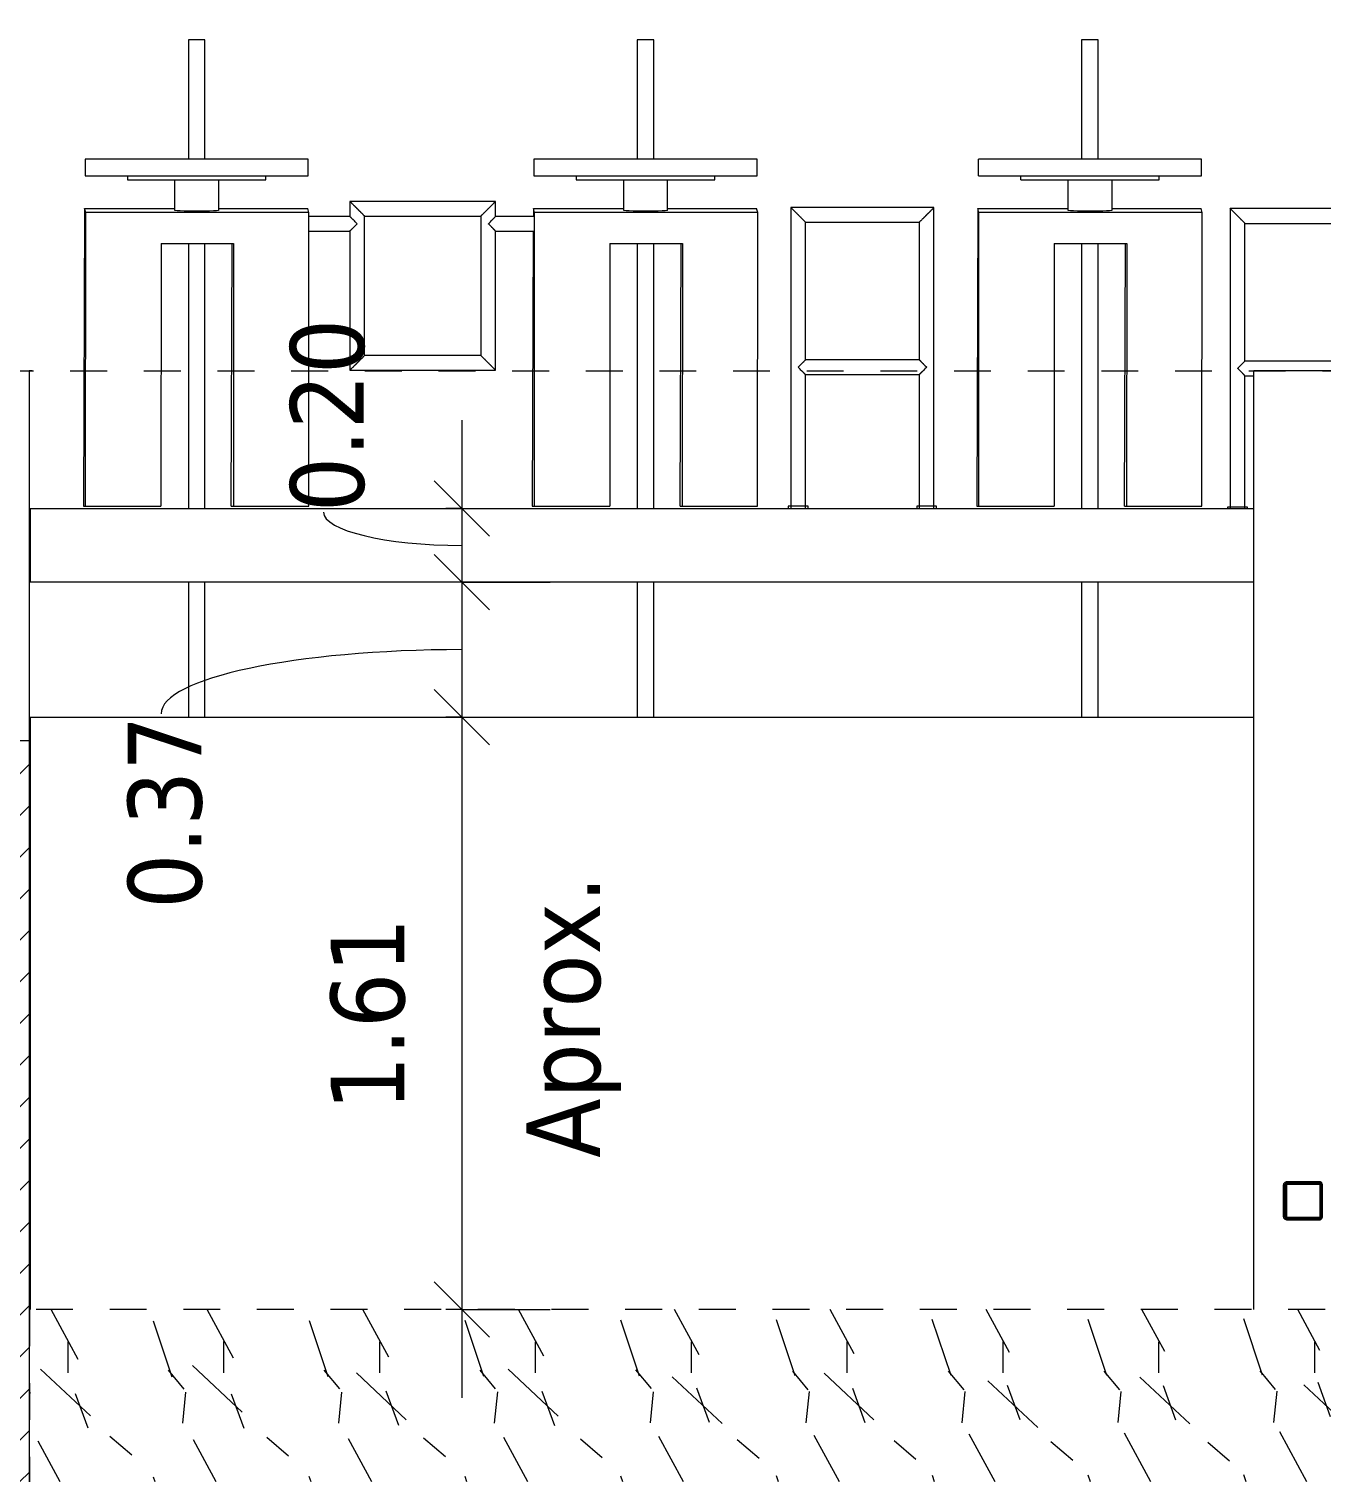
# Model space of a CAD drawing. Header units: metres. Extents: x 118 to 503, y -395 to 55.
# Drawn here: x 486.655 to 490.165, y 1.703 to 5.65 of the extents above; entities that cross this region are included whole.
import ezdxf

# ---------------------------------------------------------------- set-up
doc = ezdxf.new("R2010")
doc.units = ezdxf.units.M
doc.linetypes.add('Basculante', pattern=[0.003969, 0.002381, -0.001587])
doc.linetypes.add('Centre', pattern=[0.03175, 0.00635, -0.00475, 0.0159, -0.00475])
for name, color, linetype, lineweight in [('A-ANNO-DIMS', 7, 'Continuous', 9), ('A-ANNO-DIMS-100', 7, 'Continuous', 9), ('A-FLOR', 7, 'Continuous', 9), ('A-FLOR-LEVL', 7, 'Continuous', 9), ('A-GENM', 7, 'Continuous', 9), ('A-WALL', 7, 'Continuous', 9), ('C-TOPO-PATT', 7, 'Continuous', 9), ('S-BEAM', 7, 'Continuous', 9)]:
    doc.layers.add(name, color=color, linetype=linetype, lineweight=lineweight)
doc.layers.add('C-TOPO', color=7, linetype='Continuous', lineweight=9, true_color=0x7f7f7f)
doc.styles.add('Tahoma_1', font='tahoma.ttf', dxfattribs={"height": 0.2})
doc.dimstyles.new('R_Tahoma_2_0_2', dxfattribs={"dimscale": 0.3048, "dimtxt": 0.208804, "dimasz": 0.492126, "dimexe": 0.787402, "dimexo": 0.492126, "dimgap": 0.328084, "dimtad": 1, "dimrnd": 0.01, "dimzin": 0, "dimdsep": 46, "dimtxsty": 'Tahoma_1', "dimblk1": 'OBLIQUE', "dimblk2": 'OBLIQUE', "dimsah": 1, "dimcen": 0.09, "dimdle": 0.787402, "dimazin": 2, "dimtfac": 1, "dimtdec": 4, "dimtix": 1, "dimtmove": 0, "dimatfit": 3, "dimfxl": 1, "dimtvp": 1, "dimtolj": 1, "dimtzin": 0, "dimarcsym": 2})
doc.dimstyles.new('R_Tahoma_2_0_3', dxfattribs={"dimscale": 0.3048, "dimtxt": 0.208804, "dimasz": 0.492126, "dimexe": 0.787402, "dimexo": 0.492126, "dimgap": 0.328084, "dimtad": 1, "dimrnd": 0.01, "dimzin": 0, "dimdsep": 46, "dimtxsty": 'Tahoma_1', "dimblk1": 'OBLIQUE', "dimblk2": 'OBLIQUE', "dimsah": 1, "dimcen": 0.09, "dimdle": 0.787402, "dimazin": 2, "dimtfac": 1, "dimtdec": 4, "dimtix": 1, "dimtmove": 1, "dimatfit": 3, "dimfxl": 1, "dimtvp": 1, "dimtolj": 1, "dimtzin": 0, "dimarcsym": 2})

# ---------------------------------------------------------------- blocks, each defined once
blk = doc.blocks.new('M_Compuerta-03 - M_Compuerta-03-1818227-Sección 07')
at = {"layer": 'A-GENM'}
for p, q in [((-384.5618, 5.6204), (-384.5618, 5.2964)), ((-384.5168, 5.6204), (-384.5618, 5.6204)), ((-384.5168, 5.2964), (-384.5168, 5.6204)), ((-384.8424, 5.2964), (-384.8424, 5.2514)), ((-384.2363, 5.2964), (-384.8423, 5.2964)), ((-384.2363, 5.2514), (-384.2363, 5.2964)), ((-384.8423, 5.2514), (-384.2363, 5.2514)), ((-384.7274, 5.2514), (-384.7274, 5.2404)), ((-384.3513, 5.2404), (-384.3513, 5.2514)), ((-384.7273, 5.2404), (-384.3513, 5.2404)), ((-384.5994, 5.2404), (-384.5994, 5.1577)), ((-384.4793, 5.1576), (-384.4793, 5.2404)), ((-384.8437, 5.1624), (-384.8467, 4.3542)), ((-384.8407, 5.1516), (-384.8437, 5.1624)), ((-384.8437, 5.1624), (-384.5992, 5.1624)), ((-384.8411, 4.3542), (-384.8407, 5.1516)), ((-384.2347, 5.1516), (-384.8407, 5.1516)), ((-384.4795, 5.1624), (-384.2377, 5.1624)), ((-384.2347, 5.1516), (-384.2377, 5.1624)), ((-384.2351, 4.3542), (-384.2347, 5.1516)), ((-384.6361, 5.0675), (-384.6365, 4.3542)), ((-384.6361, 5.0675), (-384.4393, 5.0675)), ((-384.5618, 5.0675), (-384.5618, 4.3473)), ((-384.5168, 4.3473), (-384.5168, 5.0675)), ((-384.4453, 4.3542), (-384.4426, 5.0675)), ((-384.4393, 5.0675), (-384.4397, 4.3542)), ((-384.8467, 4.3542), (-384.8411, 4.3542)), ((-384.8411, 4.3542), (-384.6365, 4.3542)), ((-384.4453, 4.3542), (-384.4397, 4.3542)), ((-384.4397, 4.3542), (-384.2351, 4.3542)), ((-384.5618, 4.1473), (-384.5618, 3.7806)), ((-384.5168, 3.7806), (-384.5168, 4.1473))]:
    blk.add_line(p, q, dxfattribs=at)
at = {"layer": 'A-GENM', "flags": 128}
blk.add_lwpolyline([(-384.4793, 5.1576), (-384.4809, 5.157), (-384.4859, 5.1564), (-384.4939, 5.1558), (-384.5046, 5.1554), (-384.5174, 5.1551), (-384.5314, 5.1549), (-384.5458, 5.1549), (-384.5599, 5.1551), (-384.5728, 5.1554), (-384.5838, 5.1558), (-384.5921, 5.1564), (-384.5974, 5.157), (-384.5994, 5.1576)], dxfattribs=at)
blk = doc.blocks.new('M_Compuerta-03 - M_Compuerta-03-V103-Sección 07')
at = {"layer": 'A-GENM'}
for p, q in [((-383.3432, 5.6204), (-383.3432, 5.2964)), ((-383.2982, 5.6204), (-383.3432, 5.6204)), ((-383.2982, 5.2964), (-383.2982, 5.6204)), ((-383.6237, 5.2964), (-383.6237, 5.2514)), ((-383.0177, 5.2964), (-383.6237, 5.2964)), ((-383.0177, 5.2514), (-383.0177, 5.2964)), ((-383.6237, 5.2514), (-383.0177, 5.2514)), ((-383.5087, 5.2514), (-383.5087, 5.2404)), ((-383.1327, 5.2404), (-383.1327, 5.2514)), ((-383.5087, 5.2404), (-383.1327, 5.2404)), ((-383.3807, 5.2404), (-383.3807, 5.1577)), ((-383.2607, 5.1576), (-383.2607, 5.2404)), ((-383.625, 5.1624), (-383.6251, 5.141)), ((-383.622, 5.1516), (-383.625, 5.1624)), ((-383.625, 5.1624), (-383.3805, 5.1624)), ((-383.6224, 4.3542), (-383.622, 5.1516)), ((-383.016, 5.1516), (-383.622, 5.1516)), ((-383.2608, 5.1624), (-383.019, 5.1624)), ((-383.016, 5.1516), (-383.019, 5.1624)), ((-383.0165, 4.3542), (-383.016, 5.1516)), ((-383.6252, 5.101), (-383.628, 4.3542)), ((-383.4175, 5.0675), (-383.4179, 4.3542)), ((-383.4175, 5.0675), (-383.2206, 5.0675)), ((-383.3432, 5.0675), (-383.3432, 4.3473)), ((-383.2982, 4.3473), (-383.2982, 5.0675)), ((-383.2266, 4.3542), (-383.224, 5.0675)), ((-383.2206, 5.0675), (-383.221, 4.3542)), ((-383.628, 4.3542), (-383.6224, 4.3542)), ((-383.6224, 4.3542), (-383.4179, 4.3542)), ((-383.2266, 4.3542), (-383.221, 4.3542)), ((-383.221, 4.3542), (-383.0165, 4.3542)), ((-383.3432, 4.1473), (-383.3432, 3.7806)), ((-383.2982, 3.7806), (-383.2982, 4.1473))]:
    blk.add_line(p, q, dxfattribs=at)
at = {"layer": 'A-GENM', "flags": 128}
blk.add_lwpolyline([(-383.2607, 5.1576), (-383.2622, 5.157), (-383.2672, 5.1564), (-383.2752, 5.1558), (-383.286, 5.1554), (-383.2987, 5.1551), (-383.3127, 5.1549), (-383.3271, 5.1549), (-383.3412, 5.1551), (-383.3541, 5.1554), (-383.3651, 5.1558), (-383.3734, 5.1564), (-383.3787, 5.157), (-383.3807, 5.1576)], dxfattribs=at)
blk = doc.blocks.new('M_Protección 01 - M_Protección 01-1820383-Sección 07')
at = {"layer": 'A-GENM'}
for p, q in [((-383.7277, 5.182), (-384.1237, 5.182)), ((-384.1237, 5.182), (-384.1237, 5.141)), ((-383.7277, 5.141), (-383.7277, 5.182)), ((-384.1237, 5.141), (-384.2347, 5.141)), ((-384.0837, 5.142), (-383.7677, 5.142)), ((-384.0837, 5.121), (-384.0837, 5.142)), ((-383.7677, 5.142), (-383.7677, 4.763)), ((-383.6246, 5.141), (-383.7277, 5.141)), ((-384.2347, 5.101), (-384.1237, 5.101)), ((-384.1237, 5.101), (-384.1237, 4.723)), ((-384.0837, 4.763), (-384.0837, 5.121)), ((-383.7277, 4.723), (-383.7277, 5.101)), ((-383.7277, 5.101), (-383.6246, 5.101)), ((-383.7677, 4.763), (-384.0837, 4.763)), ((-384.1237, 4.723), (-383.7277, 4.723))]:
    blk.add_line(p, q, dxfattribs=at)
for start_param, end_param in [(4.712389, 6.283185), (3.141593, 4.712389)]:
    blk.add_ellipse((-384.2347, 5.121), major_axis=(0, 0.02), ratio=0.012719, start_param=start_param, end_param=end_param, dxfattribs=at)
for points, knots in [([(-384.1237, 5.182), (-384.1237, 5.182), (-384.1233, 5.1817), (-384.1221, 5.1806), (-384.1209, 5.1794), (-384.1197, 5.1782), (-384.1186, 5.1771), (-384.1174, 5.1759), (-384.1157, 5.1742), (-384.1139, 5.1724), (-384.1123, 5.1709), (-384.1111, 5.1697), (-384.1099, 5.1685), (-384.1086, 5.1672), (-384.1073, 5.1659), (-384.106, 5.1646), (-384.1047, 5.1633), (-384.1034, 5.162), (-384.1021, 5.1607), (-384.1008, 5.1594), (-384.0995, 5.1581), (-384.0983, 5.1568), (-384.097, 5.1556), (-384.0958, 5.1544), (-384.0946, 5.1532), (-384.0935, 5.152), (-384.0924, 5.1509), (-384.0909, 5.1495), (-384.0896, 5.1482), (-384.0885, 5.147), (-384.0874, 5.1459), (-384.0862, 5.1447), (-384.0851, 5.1435), (-384.084, 5.1424), (-384.0837, 5.142), (-384.0837, 5.142)], [0, 0, 0, 0, 0.0833333, 0.125, 0.1666667, 0.2083333, 0.2291667, 0.25, 0.2916667, 0.3333333, 0.3541667, 0.375, 0.3958333, 0.4166667, 0.4375, 0.4583333, 0.4791667, 0.5, 0.5208333, 0.5416667, 0.5625, 0.5833333, 0.6041667, 0.625, 0.6458333, 0.6666667, 0.6875, 0.7083333, 0.75, 0.7708333, 0.7916667, 0.8333333, 0.875, 0.9166667, 0.9959512, 0.9959512, 0.9959512, 0.9959512]), ([(-383.7277, 5.182), (-383.7277, 5.182), (-383.728, 5.1817), (-383.7291, 5.1806), (-383.7302, 5.1794), (-383.7314, 5.1782), (-383.7325, 5.1771), (-383.7337, 5.1759), (-383.7353, 5.1742), (-383.7371, 5.1724), (-383.7386, 5.1709), (-383.7398, 5.1697), (-383.741, 5.1685), (-383.7423, 5.1672), (-383.7436, 5.1659), (-383.7448, 5.1646), (-383.7461, 5.1633), (-383.7475, 5.162), (-383.7488, 5.1607), (-383.7501, 5.1594), (-383.7514, 5.1581), (-383.7526, 5.1568), (-383.7539, 5.1556), (-383.7551, 5.1544), (-383.7563, 5.1532), (-383.7575, 5.152), (-383.7586, 5.1509), (-383.7601, 5.1495), (-383.7614, 5.1482), (-383.7626, 5.147), (-383.7637, 5.1459), (-383.765, 5.1447), (-383.7661, 5.1435), (-383.7673, 5.1424), (-383.7677, 5.142), (-383.7677, 5.142)], [0, 0, 0, 0, 0.083333, 0.125, 0.166667, 0.208333, 0.229167, 0.25, 0.291667, 0.333333, 0.354167, 0.375, 0.395833, 0.416667, 0.4375, 0.458333, 0.479167, 0.5, 0.520833, 0.541667, 0.5625, 0.583333, 0.604167, 0.625, 0.645833, 0.666667, 0.6875, 0.708333, 0.75, 0.770833, 0.791667, 0.833333, 0.875, 0.916667, 1, 1, 1, 1]), ([(-384.1034, 5.121), (-384.1047, 5.1223), (-384.1073, 5.1249), (-384.1104, 5.128), (-384.1126, 5.1302), (-384.1138, 5.1314), (-384.1147, 5.1322), (-384.1155, 5.1331), (-384.1164, 5.1339), (-384.1172, 5.1347), (-384.118, 5.1355), (-384.1188, 5.1363), (-384.1195, 5.137), (-384.1202, 5.1377), (-384.1209, 5.1383), (-384.1215, 5.1389), (-384.122, 5.1395), (-384.1225, 5.1399), (-384.1229, 5.1403), (-384.1232, 5.1406), (-384.1235, 5.1409), (-384.1237, 5.141), (-384.1237, 5.141)], [0, 0, 0, 0, 0.142857, 0.285714, 0.357143, 0.392857, 0.428571, 0.464286, 0.5, 0.535714, 0.571429, 0.607143, 0.642857, 0.678571, 0.714286, 0.75, 0.785714, 0.821429, 0.857143, 0.892857, 0.928571, 1, 1, 1, 1]), ([(-383.7475, 5.121), (-383.7462, 5.1223), (-383.7436, 5.1249), (-383.7405, 5.128), (-383.7383, 5.1302), (-383.7372, 5.1314), (-383.7363, 5.1322), (-383.7354, 5.1331), (-383.7346, 5.1339), (-383.7338, 5.1348), (-383.733, 5.1355), (-383.7323, 5.1363), (-383.7316, 5.137), (-383.7309, 5.1377), (-383.7303, 5.1383), (-383.7297, 5.1389), (-383.7292, 5.1395), (-383.7287, 5.1399), (-383.7284, 5.1403), (-383.7281, 5.1406), (-383.7278, 5.1409), (-383.7277, 5.141), (-383.7277, 5.141)], [0, 0, 0, 0, 0.142857, 0.285714, 0.357143, 0.392857, 0.428571, 0.464286, 0.5, 0.535714, 0.571429, 0.607143, 0.642857, 0.678571, 0.714286, 0.75, 0.785714, 0.821429, 0.857143, 0.892857, 0.928571, 1, 1, 1, 1]), ([(-384.1237, 5.101), (-384.1237, 5.101), (-384.1235, 5.1011), (-384.1232, 5.1014), (-384.1229, 5.1017), (-384.1225, 5.1021), (-384.122, 5.1026), (-384.1215, 5.1031), (-384.1209, 5.1037), (-384.1202, 5.1044), (-384.1195, 5.105), (-384.1188, 5.1058), (-384.118, 5.1065), (-384.1172, 5.1073), (-384.1161, 5.1084), (-384.115, 5.1095), (-384.1138, 5.1107), (-384.1126, 5.1119), (-384.1104, 5.114), (-384.1073, 5.1172), (-384.1047, 5.1198), (-384.1034, 5.121)], [0, 0, 0, 0, 0.071429, 0.107143, 0.142857, 0.178571, 0.214286, 0.25, 0.285714, 0.321429, 0.357143, 0.392857, 0.428571, 0.464286, 0.5, 0.571429, 0.607143, 0.642857, 0.714286, 0.857143, 1, 1, 1, 1]), ([(-383.7277, 5.101), (-383.7277, 5.101), (-383.7278, 5.1011), (-383.7281, 5.1014), (-383.7284, 5.1017), (-383.7287, 5.1021), (-383.7292, 5.1026), (-383.7297, 5.1031), (-383.7303, 5.1037), (-383.7309, 5.1043), (-383.7316, 5.105), (-383.7323, 5.1058), (-383.733, 5.1065), (-383.7338, 5.1073), (-383.7349, 5.1084), (-383.736, 5.1095), (-383.7372, 5.1107), (-383.7383, 5.1119), (-383.7405, 5.114), (-383.7436, 5.1172), (-383.7462, 5.1197), (-383.7475, 5.121)], [0, 0, 0, 0, 0.071429, 0.107143, 0.142857, 0.178571, 0.214286, 0.25, 0.285714, 0.321429, 0.357143, 0.392857, 0.428571, 0.464286, 0.5, 0.571429, 0.607143, 0.642857, 0.714286, 0.857143, 1, 1, 1, 1]), ([(-384.0837, 4.763), (-384.0837, 4.763), (-384.084, 4.7627), (-384.0851, 4.7616), (-384.0862, 4.7604), (-384.0874, 4.7592), (-384.0885, 4.7581), (-384.0896, 4.7569), (-384.0909, 4.7556), (-384.0924, 4.7541), (-384.0935, 4.753), (-384.0946, 4.7519), (-384.0958, 4.7507), (-384.097, 4.7495), (-384.0983, 4.7482), (-384.0995, 4.7469), (-384.1008, 4.7456), (-384.1021, 4.7443), (-384.1034, 4.743), (-384.1047, 4.7417), (-384.106, 4.7404), (-384.1073, 4.7391), (-384.1086, 4.7378), (-384.1099, 4.7366), (-384.1111, 4.7354), (-384.1123, 4.7342), (-384.1135, 4.733), (-384.1146, 4.7319), (-384.116, 4.7305), (-384.1174, 4.7292), (-384.1186, 4.728), (-384.1197, 4.7269), (-384.1209, 4.7257), (-384.1221, 4.7245), (-384.1233, 4.7234), (-384.1237, 4.723), (-384.1237, 4.723)], [-1, -1, -1, -1, -0.916667, -0.875, -0.833333, -0.791667, -0.770833, -0.75, -0.708333, -0.6875, -0.666667, -0.645833, -0.625, -0.604167, -0.583333, -0.5625, -0.541667, -0.520833, -0.5, -0.479167, -0.458333, -0.4375, -0.416667, -0.395833, -0.375, -0.354167, -0.333333, -0.3125, -0.291667, -0.25, -0.229167, -0.208333, -0.166667, -0.125, -0.083333, 0, 0, 0, 0]), ([(-383.7277, 4.723), (-383.7277, 4.723), (-383.728, 4.7234), (-383.7291, 4.7245), (-383.7302, 4.7257), (-383.7314, 4.7269), (-383.7325, 4.728), (-383.7337, 4.7292), (-383.7353, 4.7308), (-383.7371, 4.7326), (-383.7386, 4.7342), (-383.7398, 4.7354), (-383.741, 4.7366), (-383.7423, 4.7378), (-383.7436, 4.7391), (-383.7448, 4.7404), (-383.7462, 4.7417), (-383.7475, 4.743), (-383.7488, 4.7443), (-383.7501, 4.7456), (-383.7514, 4.7469), (-383.7526, 4.7482), (-383.7539, 4.7495), (-383.7551, 4.7507), (-383.7563, 4.7519), (-383.7575, 4.753), (-383.7586, 4.7541), (-383.7601, 4.7556), (-383.7614, 4.7569), (-383.7626, 4.7581), (-383.7637, 4.7592), (-383.765, 4.7604), (-383.7661, 4.7616), (-383.7673, 4.7627), (-383.7677, 4.763), (-383.7677, 4.763)], [0.0040488, 0.0040488, 0.0040488, 0.0040488, 0.0833333, 0.125, 0.1666667, 0.2083333, 0.2291667, 0.25, 0.2916667, 0.3333333, 0.3541667, 0.375, 0.3958333, 0.4166667, 0.4375, 0.4583333, 0.4791667, 0.5, 0.5208333, 0.5416667, 0.5625, 0.5833333, 0.6041667, 0.625, 0.6458333, 0.6666667, 0.6875, 0.7083333, 0.75, 0.7708333, 0.7916667, 0.8333333, 0.875, 0.9166667, 1, 1, 1, 1])]:
    blk.add_open_spline(points, degree=3, knots=knots, dxfattribs=at)
blk = doc.blocks.new('M_Protección 02 - M_Protección 02-1822363-Sección 07')
at = {"layer": 'A-GENM'}
for p, q in [((-382.9263, 5.1653), (-382.9263, 4.3473)), ((-382.5373, 5.1653), (-382.9263, 5.1653)), ((-382.5373, 4.3473), (-382.5373, 5.1653)), ((-382.8863, 4.7513), (-382.8863, 5.1253)), ((-382.8863, 5.1253), (-382.5773, 5.1253)), ((-382.5773, 5.1253), (-382.5773, 4.7513)), ((-382.5773, 4.7513), (-382.8863, 4.7513)), ((-382.8863, 4.3473), (-382.8863, 4.7113)), ((-382.8863, 4.7113), (-382.5773, 4.7113)), ((-382.5773, 4.7113), (-382.5773, 4.3473)), ((-382.9333, 4.3542), (-382.9333, 4.3473)), ((-382.8793, 4.3542), (-382.9333, 4.3542)), ((-382.8793, 4.3473), (-382.8793, 4.3542)), ((-382.5843, 4.3542), (-382.5843, 4.3473)), ((-382.5303, 4.3542), (-382.5843, 4.3542)), ((-382.5303, 4.3473), (-382.5303, 4.3542))]:
    blk.add_line(p, q, dxfattribs=at)
for points, knots in [([(-382.8863, 5.1253), (-382.8863, 5.1254), (-382.8866, 5.1257), (-382.8877, 5.1268), (-382.8888, 5.128), (-382.89, 5.1292), (-382.8911, 5.1303), (-382.8923, 5.1315), (-382.8939, 5.1331), (-382.8957, 5.135), (-382.8972, 5.1365), (-382.8984, 5.1377), (-382.8996, 5.1389), (-382.9009, 5.1402), (-382.9021, 5.1414), (-382.9034, 5.1427), (-382.9047, 5.144), (-382.906, 5.1453), (-382.9073, 5.1466), (-382.9086, 5.148), (-382.9099, 5.1493), (-382.9112, 5.1505), (-382.9125, 5.1518), (-382.9137, 5.153), (-382.9149, 5.1542), (-382.9161, 5.1554), (-382.9172, 5.1565), (-382.9186, 5.1579), (-382.92, 5.1592), (-382.9212, 5.1604), (-382.9223, 5.1615), (-382.9235, 5.1627), (-382.9247, 5.1639), (-382.9259, 5.165), (-382.9263, 5.1653), (-382.9263, 5.1653)], [0, 0, 0, 0, 0.083333, 0.125, 0.166667, 0.208333, 0.229167, 0.25, 0.291667, 0.333333, 0.354167, 0.375, 0.395833, 0.416667, 0.4375, 0.458333, 0.479167, 0.5, 0.520833, 0.541667, 0.5625, 0.583333, 0.604167, 0.625, 0.645833, 0.666667, 0.6875, 0.708333, 0.75, 0.770833, 0.791667, 0.833333, 0.875, 0.916667, 1, 1, 1, 1]), ([(-382.5773, 5.1253), (-382.5773, 5.1253), (-382.5769, 5.1257), (-382.5757, 5.1268), (-382.5746, 5.128), (-382.5733, 5.1292), (-382.5722, 5.1303), (-382.571, 5.1315), (-382.5693, 5.1331), (-382.5675, 5.135), (-382.5659, 5.1365), (-382.5647, 5.1377), (-382.5635, 5.1389), (-382.5622, 5.1402), (-382.561, 5.1414), (-382.5597, 5.1427), (-382.5584, 5.144), (-382.5571, 5.1453), (-382.5558, 5.1467), (-382.5545, 5.148), (-382.5532, 5.1492), (-382.5519, 5.1505), (-382.5507, 5.1518), (-382.5494, 5.153), (-382.5482, 5.1542), (-382.5471, 5.1554), (-382.546, 5.1565), (-382.5446, 5.1579), (-382.5433, 5.1592), (-382.5421, 5.1604), (-382.541, 5.1615), (-382.5398, 5.1627), (-382.5387, 5.1639), (-382.5376, 5.165), (-382.5373, 5.1653), (-382.5373, 5.1653)], [0, 0, 0, 0, 0.0833333, 0.125, 0.1666667, 0.2083333, 0.2291667, 0.25, 0.2916667, 0.3333333, 0.3541667, 0.375, 0.3958333, 0.4166667, 0.4375, 0.4583333, 0.4791667, 0.5, 0.5208333, 0.5416667, 0.5625, 0.5833333, 0.6041667, 0.625, 0.6458333, 0.6666667, 0.6875, 0.7083333, 0.75, 0.7708333, 0.7916667, 0.8333333, 0.875, 0.9166667, 0.9959512, 0.9959512, 0.9959512, 0.9959512]), ([(-382.906, 4.7313), (-382.9048, 4.7326), (-382.9022, 4.7352), (-382.899, 4.7383), (-382.8969, 4.7405), (-382.8957, 4.7417), (-382.8949, 4.7426), (-382.894, 4.7434), (-382.8932, 4.7443), (-382.8924, 4.7451), (-382.8916, 4.7459), (-382.8908, 4.7466), (-382.8901, 4.7473), (-382.8895, 4.748), (-382.8888, 4.7487), (-382.8883, 4.7492), (-382.8878, 4.7498), (-382.8873, 4.7502), (-382.8869, 4.7506), (-382.8866, 4.7509), (-382.8864, 4.7512), (-382.8863, 4.7513), (-382.8863, 4.7513)], [0, 0, 0, 0, 0.142857, 0.285714, 0.357143, 0.392857, 0.428571, 0.464286, 0.5, 0.535714, 0.571429, 0.607143, 0.642857, 0.678571, 0.714286, 0.75, 0.785714, 0.821429, 0.857143, 0.892857, 0.928571, 1, 1, 1, 1]), ([(-382.5773, 4.7513), (-382.5773, 4.7513), (-382.5772, 4.7512), (-382.5769, 4.7509), (-382.5765, 4.7506), (-382.5761, 4.7502), (-382.5756, 4.7498), (-382.5751, 4.7492), (-382.5745, 4.7487), (-382.5739, 4.748), (-382.5732, 4.7473), (-382.5724, 4.7466), (-382.5717, 4.7459), (-382.5709, 4.7451), (-382.5698, 4.744), (-382.5686, 4.7428), (-382.5674, 4.7417), (-382.5662, 4.7405), (-382.5641, 4.7383), (-382.5609, 4.7352), (-382.5583, 4.7326), (-382.5571, 4.7313)], [0, 0, 0, 0, 0.071429, 0.107143, 0.142857, 0.178571, 0.214286, 0.25, 0.285714, 0.321429, 0.357143, 0.392857, 0.428571, 0.464286, 0.5, 0.571429, 0.607143, 0.642857, 0.714286, 0.857143, 1, 1, 1, 1]), ([(-382.8863, 4.7113), (-382.8863, 4.7114), (-382.8864, 4.7115), (-382.8866, 4.7118), (-382.8869, 4.7121), (-382.8873, 4.7124), (-382.8878, 4.7129), (-382.8883, 4.7134), (-382.8888, 4.714), (-382.8895, 4.7147), (-382.8901, 4.7153), (-382.8908, 4.7161), (-382.8916, 4.7168), (-382.8924, 4.7176), (-382.8934, 4.7187), (-382.8946, 4.7198), (-382.8957, 4.721), (-382.8969, 4.7222), (-382.899, 4.7243), (-382.9022, 4.7275), (-382.9048, 4.7301), (-382.906, 4.7313)], [0, 0, 0, 0, 0.071429, 0.107143, 0.142857, 0.178571, 0.214286, 0.25, 0.285714, 0.321429, 0.357143, 0.392857, 0.428571, 0.464286, 0.5, 0.571429, 0.607143, 0.642857, 0.714286, 0.857143, 1, 1, 1, 1]), ([(-382.5571, 4.7313), (-382.5583, 4.7301), (-382.5609, 4.7275), (-382.5641, 4.7243), (-382.5662, 4.7222), (-382.5674, 4.721), (-382.5683, 4.7201), (-382.5692, 4.7193), (-382.57, 4.7184), (-382.5709, 4.7176), (-382.5717, 4.7168), (-382.5724, 4.7161), (-382.5732, 4.7153), (-382.5739, 4.7147), (-382.5745, 4.714), (-382.5751, 4.7134), (-382.5756, 4.7129), (-382.5761, 4.7124), (-382.5765, 4.7121), (-382.5769, 4.7118), (-382.5772, 4.7115), (-382.5773, 4.7114), (-382.5773, 4.7113)], [0, 0, 0, 0, 0.142857, 0.285714, 0.357143, 0.392857, 0.428571, 0.464286, 0.5, 0.535714, 0.571429, 0.607143, 0.642857, 0.678571, 0.714286, 0.75, 0.785714, 0.821429, 0.857143, 0.892857, 0.928571, 1, 1, 1, 1])]:
    blk.add_open_spline(points, degree=3, knots=knots, dxfattribs=at)
blk = doc.blocks.new('M_Protección 02 - M_Protección 02-V106-Sección 07')
at = {"layer": 'A-GENM'}
for p, q in [((-381.733, 5.1622), (-381.733, 4.3473)), ((-381.3441, 5.1622), (-381.733, 5.1622)), ((-381.3441, 4.3473), (-381.3441, 5.1622)), ((-381.693, 4.7482), (-381.693, 5.1222)), ((-381.693, 5.1222), (-381.3841, 5.1222)), ((-381.3841, 5.1222), (-381.3841, 4.7482)), ((-381.3841, 4.7482), (-381.693, 4.7482)), ((-381.693, 4.3473), (-381.693, 4.7082)), ((-381.693, 4.7082), (-381.6686, 4.7082)), ((-381.4086, 4.7082), (-381.3841, 4.7082)), ((-381.3841, 4.7082), (-381.3841, 4.3473)), ((-381.74, 4.351), (-381.74, 4.3473)), ((-381.686, 4.351), (-381.74, 4.351)), ((-381.686, 4.3473), (-381.686, 4.351)), ((-381.3911, 4.351), (-381.3911, 4.3473)), ((-381.3371, 4.351), (-381.3911, 4.351)), ((-381.3371, 4.3473), (-381.3371, 4.351))]:
    blk.add_line(p, q, dxfattribs=at)
for points, knots in [([(-381.693, 5.1222), (-381.693, 5.1222), (-381.6933, 5.1226), (-381.6944, 5.1237), (-381.6955, 5.1248), (-381.6967, 5.1261), (-381.6978, 5.1272), (-381.699, 5.1284), (-381.7006, 5.13), (-381.7024, 5.1318), (-381.704, 5.1333), (-381.7051, 5.1346), (-381.7064, 5.1358), (-381.7076, 5.137), (-381.7089, 5.1383), (-381.7102, 5.1396), (-381.7115, 5.1409), (-381.7128, 5.1422), (-381.7141, 5.1435), (-381.7154, 5.1448), (-381.7167, 5.1461), (-381.718, 5.1474), (-381.7192, 5.1486), (-381.7205, 5.1499), (-381.7217, 5.1511), (-381.7228, 5.1522), (-381.7239, 5.1533), (-381.7254, 5.1547), (-381.7267, 5.1561), (-381.7279, 5.1572), (-381.729, 5.1584), (-381.7303, 5.1596), (-381.7315, 5.1607), (-381.7326, 5.1619), (-381.733, 5.1622), (-381.733, 5.1622)], [0, 0, 0, 0, 0.083333, 0.125, 0.166667, 0.208333, 0.229167, 0.25, 0.291667, 0.333333, 0.354167, 0.375, 0.395833, 0.416667, 0.4375, 0.458333, 0.479167, 0.5, 0.520833, 0.541667, 0.5625, 0.583333, 0.604167, 0.625, 0.645833, 0.666667, 0.6875, 0.708333, 0.75, 0.770833, 0.791667, 0.833333, 0.875, 0.916667, 1, 1, 1, 1]), ([(-381.3841, 5.1222), (-381.384, 5.1222), (-381.3837, 5.1226), (-381.3825, 5.1237), (-381.3813, 5.1248), (-381.3801, 5.1261), (-381.3789, 5.1272), (-381.3777, 5.1284), (-381.3761, 5.13), (-381.3742, 5.1318), (-381.3727, 5.1334), (-381.3715, 5.1346), (-381.3702, 5.1358), (-381.369, 5.137), (-381.3677, 5.1383), (-381.3664, 5.1396), (-381.3651, 5.1409), (-381.3638, 5.1422), (-381.3625, 5.1435), (-381.3612, 5.1448), (-381.3599, 5.1461), (-381.3586, 5.1474), (-381.3574, 5.1486), (-381.3562, 5.1499), (-381.355, 5.1511), (-381.3538, 5.1522), (-381.3527, 5.1533), (-381.3513, 5.1547), (-381.35, 5.1561), (-381.3489, 5.1573), (-381.3478, 5.1584), (-381.3466, 5.1596), (-381.3454, 5.1607), (-381.3444, 5.1618), (-381.3441, 5.1622), (-381.3441, 5.1622)], [0, 0, 0, 0, 0.0833333, 0.125, 0.1666667, 0.2083333, 0.2291667, 0.25, 0.2916667, 0.3333333, 0.3541667, 0.375, 0.3958333, 0.4166667, 0.4375, 0.4583333, 0.4791667, 0.5, 0.5208333, 0.5416667, 0.5625, 0.5833333, 0.6041667, 0.625, 0.6458333, 0.6666667, 0.6875, 0.7083333, 0.75, 0.7708333, 0.7916667, 0.8333333, 0.875, 0.9166667, 0.9959512, 0.9959512, 0.9959512, 0.9959512]), ([(-381.7128, 4.7282), (-381.7115, 4.7295), (-381.7089, 4.7321), (-381.7058, 4.7352), (-381.7037, 4.7373), (-381.7025, 4.7385), (-381.7016, 4.7394), (-381.7008, 4.7403), (-381.6999, 4.7411), (-381.6991, 4.7419), (-381.6983, 4.7427), (-381.6976, 4.7435), (-381.6969, 4.7442), (-381.6962, 4.7449), (-381.6956, 4.7455), (-381.695, 4.7461), (-381.6945, 4.7466), (-381.6941, 4.7471), (-381.6937, 4.7475), (-381.6934, 4.7478), (-381.6931, 4.7481), (-381.693, 4.7482), (-381.693, 4.7482)], [0, 0, 0, 0, 0.142857, 0.285714, 0.357143, 0.392857, 0.428571, 0.464286, 0.5, 0.535714, 0.571429, 0.607143, 0.642857, 0.678571, 0.714286, 0.75, 0.785714, 0.821429, 0.857143, 0.892857, 0.928571, 1, 1, 1, 1]), ([(-381.3841, 4.7482), (-381.3841, 4.7482), (-381.3839, 4.7481), (-381.3836, 4.7478), (-381.3833, 4.7475), (-381.3829, 4.7471), (-381.3824, 4.7466), (-381.3819, 4.7461), (-381.3813, 4.7455), (-381.3806, 4.7449), (-381.3799, 4.7442), (-381.3792, 4.7435), (-381.3784, 4.7427), (-381.3776, 4.7419), (-381.3765, 4.7409), (-381.3754, 4.7397), (-381.3742, 4.7385), (-381.373, 4.7373), (-381.3708, 4.7352), (-381.3677, 4.7321), (-381.3651, 4.7295), (-381.3638, 4.7282)], [0, 0, 0, 0, 0.071429, 0.107143, 0.142857, 0.178571, 0.214286, 0.25, 0.285714, 0.321429, 0.357143, 0.392857, 0.428571, 0.464286, 0.5, 0.571429, 0.607143, 0.642857, 0.714286, 0.857143, 1, 1, 1, 1]), ([(-381.693, 4.7082), (-381.693, 4.7082), (-381.6931, 4.7083), (-381.6934, 4.7086), (-381.6937, 4.7089), (-381.6941, 4.7093), (-381.6945, 4.7098), (-381.695, 4.7103), (-381.6956, 4.7109), (-381.6962, 4.7115), (-381.6969, 4.7122), (-381.6976, 4.7129), (-381.6983, 4.7137), (-381.6991, 4.7145), (-381.7002, 4.7156), (-381.7013, 4.7167), (-381.7025, 4.7179), (-381.7037, 4.7191), (-381.7058, 4.7212), (-381.7089, 4.7244), (-381.7115, 4.7269), (-381.7128, 4.7282)], [0, 0, 0, 0, 0.071429, 0.107143, 0.142857, 0.178571, 0.214286, 0.25, 0.285714, 0.321429, 0.357143, 0.392857, 0.428571, 0.464286, 0.5, 0.571429, 0.607143, 0.642857, 0.714286, 0.857143, 1, 1, 1, 1]), ([(-381.3638, 4.7282), (-381.3651, 4.7269), (-381.3677, 4.7244), (-381.3708, 4.7212), (-381.373, 4.7191), (-381.3742, 4.7179), (-381.3751, 4.717), (-381.3759, 4.7161), (-381.3768, 4.7153), (-381.3776, 4.7145), (-381.3784, 4.7137), (-381.3792, 4.7129), (-381.3799, 4.7122), (-381.3806, 4.7115), (-381.3813, 4.7109), (-381.3819, 4.7103), (-381.3824, 4.7098), (-381.3829, 4.7093), (-381.3833, 4.7089), (-381.3836, 4.7086), (-381.3839, 4.7083), (-381.3841, 4.7082), (-381.3841, 4.7082)], [0, 0, 0, 0, 0.142857, 0.285714, 0.357143, 0.392857, 0.428571, 0.464286, 0.5, 0.535714, 0.571429, 0.607143, 0.642857, 0.678571, 0.714286, 0.75, 0.785714, 0.821429, 0.857143, 0.892857, 0.928571, 1, 1, 1, 1])]:
    blk.add_open_spline(points, degree=3, knots=knots, dxfattribs=at)
blk = doc.blocks.new('RHS-Rectangular Hollow Section - 100 x 100-1840610-Sección 07')
at = {"layer": 'S-BEAM'}
h = blk.add_hatch(dxfattribs=at)
h.set_pattern_fill('FP_914', color=256, style=0, pattern_type=2)
h.set_pattern_definition([(45, (-380.067, 4.959), (-0.247487, 0.247487), []), (45, (-380.067, 5.334), (-0.247487, 0.247487), [])])
h.paths.add_polyline_path([(-381.4908, 2.4167), (-381.4908, 2.4199), (-381.578, 2.4199), (-381.578, 2.4167)])
h.paths.add_polyline_path([(-381.5844, 2.4231), (-381.5812, 2.4231), (-381.5812, 2.5103), (-381.5844, 2.5103)])
h.paths.add_polyline_path([(-381.4844, 2.4231), (-381.4844, 2.5103), (-381.4876, 2.5103), (-381.4876, 2.4231)])
h.paths.add_polyline_path([(-381.578, 2.5135), (-381.4908, 2.5135), (-381.4908, 2.5167), (-381.578, 2.5167)])
for p, q in [((-381.5885, 2.4231), (-381.5885, 2.5103)), ((-381.578, 2.5167), (-381.5821, 2.5167)), ((-381.5821, 2.4167), (-381.578, 2.4167))]:
    blk.add_line(p, q, dxfattribs=at)
at = {"layer": 'S-BEAM', "lineweight": 35}
for p, q in [((-381.5844, 2.5103), (-381.5844, 2.4231)), ((-381.5812, 2.4231), (-381.5812, 2.5103)), ((-381.4908, 2.5167), (-381.578, 2.5167)), ((-381.578, 2.5135), (-381.4908, 2.5135)), ((-381.4876, 2.5103), (-381.4876, 2.4231)), ((-381.4844, 2.4231), (-381.4844, 2.5103)), ((-381.4908, 2.4199), (-381.578, 2.4199)), ((-381.578, 2.4167), (-381.4908, 2.4167))]:
    blk.add_line(p, q, dxfattribs=at)
at = {"layer": 'S-BEAM', "lineweight": 35, "flags": 128}
for points in [[(-381.578, 2.5167), (-381.5795, 2.5165), (-381.5808, 2.516), (-381.582, 2.5153), (-381.583, 2.5143), (-381.5838, 2.513), (-381.5843, 2.5117), (-381.5844, 2.5103)], [(-381.5812, 2.5103), (-381.5812, 2.511), (-381.5809, 2.5117), (-381.5805, 2.5123), (-381.58, 2.5128), (-381.5794, 2.5132), (-381.5787, 2.5134), (-381.578, 2.5135)], [(-381.4844, 2.5103), (-381.4846, 2.5117), (-381.4851, 2.513), (-381.4858, 2.5143), (-381.4868, 2.5153), (-381.488, 2.516), (-381.4894, 2.5165), (-381.4908, 2.5167)], [(-381.4908, 2.5135), (-381.4901, 2.5134), (-381.4894, 2.5132), (-381.4888, 2.5128), (-381.4883, 2.5123), (-381.4879, 2.5117), (-381.4877, 2.511), (-381.4876, 2.5103)], [(-381.5844, 2.4231), (-381.5843, 2.4216), (-381.5838, 2.4203), (-381.583, 2.4191), (-381.582, 2.4181), (-381.5808, 2.4173), (-381.5795, 2.4168), (-381.578, 2.4167)], [(-381.578, 2.4199), (-381.5787, 2.4199), (-381.5794, 2.4202), (-381.58, 2.4206), (-381.5805, 2.4211), (-381.5809, 2.4217), (-381.5812, 2.4224), (-381.5812, 2.4231)], [(-381.4908, 2.4167), (-381.4894, 2.4168), (-381.488, 2.4173), (-381.4868, 2.4181), (-381.4858, 2.4191), (-381.4851, 2.4203), (-381.4846, 2.4216), (-381.4844, 2.4231)], [(-381.4876, 2.4231), (-381.4877, 2.4224), (-381.4879, 2.4217), (-381.4883, 2.4211), (-381.4888, 2.4206), (-381.4894, 2.4202), (-381.4901, 2.4199), (-381.4908, 2.4199)]]:
    blk.add_lwpolyline(points, dxfattribs=at)
at = {"layer": 'S-BEAM'}
for centre, major_axis, start_param, end_param in [((-381.5821, 2.5103), (0, 0.0064), 0, 1.570796), ((-381.5821, 2.5103), (0, 0.0032), 0, 0.523599), ((-381.5821, 2.4231), (0, 0.0064), 1.570796, 3.141593), ((-381.5821, 2.4231), (0, 0.0032), 2.617994, 3.141593)]:
    blk.add_ellipse(centre, major_axis=major_axis, ratio=0.999919, start_param=start_param, end_param=end_param, dxfattribs=at)
blk = doc.blocks.new('DIMBLOCK52-Sección 07')
at = {"layer": 'A-ANNO-DIMS-100'}
for p, q in [((489.9806, 6.3038), (489.9806, 6.5438)), ((490.2406, 6.3038), (490.2406, 6.5438)), ((490.2406, 6.3038), (489.9806, 6.3038)), ((489.9806, 6.3038), (489.9806, 5.7694)), ((490.2406, 6.3038), (490.2406, 5.7694))]:
    blk.add_line(p, q, dxfattribs=at)
at = {"layer": 'A-ANNO-DIMS-100', "lineweight": 18}
for p, q in [((489.9806, 6.3038), (490.0556, 6.3788)), ((490.2406, 6.3038), (490.3156, 6.3788)), ((489.9806, 6.3038), (489.9056, 6.2288)), ((490.2406, 6.3038), (490.1656, 6.2288))]:
    blk.add_line(p, q, dxfattribs=at)
at = {"layer": 'A-ANNO-DIMS-100', "color": 0, "insert": (489.8454, 6.6601), "char_height": 0.2, "width": 0.636356, "attachment_point": 1, "line_spacing_factor": 0.994306, "style": 'Tahoma_1'}
blk.add_mtext('0.26', dxfattribs=at)
blk = doc.blocks.new('_Oblique')
at = {"color": 0, "linetype": 'ByBlock', "lineweight": -2}
blk.add_line((-0.5, -0.5), (0.5, 0.5), dxfattribs=at)
blk = doc.blocks.new('DIMBLOCK53-Sección 07')
at = {"layer": 'A-ANNO-DIMS-100'}
for p, q in [((486.6547, 6.3038), (486.6547, 6.5438)), ((489.9806, 6.3038), (489.9806, 6.5438)), ((489.9806, 6.3038), (486.4147, 6.3038)), ((486.6547, 6.3038), (486.6547, 5.7694)), ((489.9806, 6.3038), (489.9806, 5.7694))]:
    blk.add_line(p, q, dxfattribs=at)
at = {"layer": 'A-ANNO-DIMS-100', "lineweight": 18}
for p, q in [((486.6547, 6.3038), (486.7297, 6.3788)), ((489.9806, 6.3038), (490.0556, 6.3788)), ((486.6547, 6.3038), (486.5797, 6.2288)), ((489.9806, 6.3038), (489.9056, 6.2288))]:
    blk.add_line(p, q, dxfattribs=at)
at = {"layer": 'A-ANNO-DIMS-100', "color": 0, "insert": (488.0525, 6.6601), "char_height": 0.2, "width": 0.636356, "attachment_point": 1, "line_spacing_factor": 0.994306, "style": 'Tahoma_1'}
blk.add_mtext('3.33', dxfattribs=at)
blk = doc.blocks.new('DIMBLOCK54-Sección 07')
at = {"layer": 'A-ANNO-DIMS-100'}
for p, q in [((487.8298, 4.5873), (487.8298, 4.1473)), ((487.8298, 4.3473), (487.7859, 4.3473)), ((487.8298, 4.3473), (488.0698, 4.3473)), ((487.8298, 4.1473), (487.7859, 4.1473)), ((487.8298, 4.1473), (488.0698, 4.1473))]:
    blk.add_line(p, q, dxfattribs=at)
at = {"layer": 'A-ANNO-DIMS-100', "lineweight": 18}
for p, q in [((487.8298, 4.3473), (487.7548, 4.4223)), ((487.8298, 4.3473), (487.9048, 4.2723)), ((487.8298, 4.1473), (487.7548, 4.2223)), ((487.8298, 4.1473), (487.9048, 4.0723))]:
    blk.add_line(p, q, dxfattribs=at)
at = {"layer": 'A-ANNO-DIMS-100'}
blk.add_ellipse((487.8298, 4.3377), major_axis=(0.3756, 0), ratio=0.240601, start_param=3.141593, end_param=4.712389, dxfattribs=at)
at = {"layer": 'A-ANNO-DIMS-100', "color": 0, "insert": (487.3636, 4.3377), "char_height": 0.2, "width": 0.636356, "attachment_point": 1, "rotation": 90, "line_spacing_factor": 0.994306, "style": 'Tahoma_1'}
blk.add_mtext('0.20', dxfattribs=at)
blk = doc.blocks.new('DIMBLOCK55-Sección 07')
at = {"layer": 'A-ANNO-DIMS-100', "lineweight": 18}
for p, q in [((487.8298, 4.1473), (487.7548, 4.2223)), ((487.8298, 4.1473), (487.9048, 4.0723)), ((487.8298, 3.7806), (487.7548, 3.8556)), ((487.8298, 3.7806), (487.9048, 3.7056))]:
    blk.add_line(p, q, dxfattribs=at)
at = {"layer": 'A-ANNO-DIMS-100'}
for p, q in [((487.8298, 4.1473), (487.7859, 4.1473)), ((487.8298, 4.1473), (487.8298, 3.7806)), ((487.8298, 4.1473), (488.0698, 4.1473)), ((487.8298, 3.7806), (487.7859, 3.7806)), ((487.8298, 3.7806), (488.0698, 3.7806))]:
    blk.add_line(p, q, dxfattribs=at)
blk.add_ellipse((487.8298, 3.7901), major_axis=(-0.8164, 0), ratio=0.213003, start_param=4.712389, end_param=6.283185, dxfattribs=at)
at = {"layer": 'A-ANNO-DIMS-100', "color": 0, "insert": (486.9228, 3.2598), "char_height": 0.2, "width": 0.636356, "attachment_point": 1, "rotation": 90, "line_spacing_factor": 0.994306, "style": 'Tahoma_1'}
blk.add_mtext('0.37', dxfattribs=at)
blk = doc.blocks.new('DIMBLOCK56-Sección 07')
at = {"layer": 'A-ANNO-DIMS-100', "lineweight": 18}
for p, q in [((487.8298, 3.7806), (487.7548, 3.8556)), ((487.8298, 3.7806), (487.9048, 3.7056)), ((487.8298, 2.1715), (487.7548, 2.2465)), ((487.8298, 2.1715), (487.9048, 2.0965))]:
    blk.add_line(p, q, dxfattribs=at)
at = {"layer": 'A-ANNO-DIMS-100'}
for p, q in [((487.8298, 3.7806), (487.7859, 3.7806)), ((487.8298, 3.7806), (487.8298, 1.9315)), ((487.8298, 3.7806), (488.0698, 3.7806)), ((487.8298, 2.1715), (487.7859, 2.1715)), ((487.8298, 2.1715), (488.0698, 2.1715))]:
    blk.add_line(p, q, dxfattribs=at)
at = {"layer": 'A-ANNO-DIMS-100', "color": 0, "char_height": 0.2, "attachment_point": 1, "rotation": 90, "line_spacing_factor": 0.994306, "style": 'Tahoma_1'}
for s, insert, width in [('Aprox.', (488.0049, 2.5833), 0.942602), ('1.61', (487.4735, 2.7109), 0.636356)]:
    blk.add_mtext(s, dxfattribs=dict(at, insert=insert, width=width))

msp = doc.modelspace()

# ---------------------------------------------------------------- hatches: boundary and pattern name
at = {"layer": 'A-WALL', "true_color": 0x808080}
h = msp.add_hatch(dxfattribs=at)
h.set_pattern_fill('FP_913', color=8, style=0, pattern_type=2)
h.set_pattern_definition([(45, (491.582116, 4.959), (-0.0565685, 0.0565685), [])])
h.paths.add_polyline_path([(486.6559, 1.7029), (486.6559, 3.7163), (486.4582, 3.7154), (486.4582, 1.7029)])
at = {"layer": 'C-TOPO-PATT', "true_color": 0xc0c0c0}
h = msp.add_hatch(dxfattribs=at)
h.set_pattern_fill('FP_915', color=9, style=0, pattern_type=2)
h.set_pattern_definition([(108.435, (491.69212, 4.959), (-0.4231673, 0.8463232), [0.16058, -1.178]), (139.399, (491.641116, 5.111), (-2.53922528, 2.11600255), [0.07803, -3.823]), (136.848, (492.005116, 5.162), (-6.34780507, 5.92454487), [0.18561, -9.095]), (109.983, (491.869116, 5.289), (-1.26936841, 3.38500157), [0.09906, -4.854]), (90, (491.8361, 4.959), (-0.42316, 0.42316), [0.08463, -0.33853]), (118.443, (491.836116, 5.044), (2.96219494, -5.501194906), [0.231, -11.319]), (84.289, (491.725116, 5.247), (-0.42322631, -3.8087894), [0.08506, -4.168]), (129.806, (491.734116, 5.331), (1.69265315, -2.11578397), [0.0661, -3.239])])
h.paths.add_polyline_path([(496.0425, 1.7029), (497.5736, 1.7029), (497.5736, 2.1715), (486.6559, 2.1715), (486.6559, 1.7029), (495.0392, 1.7029)])

# ---------------------------------------------------------------- linework, layer by layer
at = {"layer": 'A-FLOR'}
for p, q in [((486.6575, 4.3473), (489.9806, 4.3473)), ((486.6575, 4.3473), (486.6575, 4.1473)), ((489.9806, 4.1473), (486.6575, 4.1473)), ((486.6575, 3.7806), (489.9806, 3.7806)), ((486.6575, 3.7806), (486.6575, 3.7163))]:
    msp.add_line(p, q, dxfattribs=at)
at = {"layer": 'A-FLOR-LEVL', "color": 253, "linetype": 'Centre', "true_color": 0xaaaaaa}
msp.add_line((482.7665, 4.7213), (500.1333, 4.7213), dxfattribs=at)
at = {"layer": 'A-WALL'}
for p, q in [((486.6631, 4.7213), (486.6547, 4.7213)), ((486.6547, 4.7213), (486.6547, 3.7163)), ((489.9806, 2.1715), (489.9806, 4.7213)), ((490.2406, 4.7213), (489.9806, 4.7213)), ((486.6582, 3.7163), (486.6559, 3.7163)), ((486.6582, 2.1715), (486.6582, 3.7163))]:
    msp.add_line(p, q, dxfattribs=at)
at = {"layer": 'A-WALL', "lineweight": 18}
for p, q in [((486.6559, 3.7163), (486.4559, 3.7163)), ((486.6559, 1.7029), (486.6559, 3.7163))]:
    msp.add_line(p, q, dxfattribs=at)
at = {"layer": 'C-TOPO', "color": 7, "linetype": 'Basculante'}
for p, q in [((497.5736, 2.1715), (486.6559, 2.1715)), ((486.6559, 2.1715), (486.6559, 1.7029))]:
    msp.add_line(p, q, dxfattribs=at)

# ---------------------------------------------------------------- block references
at = {"layer": 'A-GENM'}
for name, p in [('M_Compuerta-03 - M_Compuerta-03-1818227-Sección 07', (871.6491, 0)), ('M_Compuerta-03 - M_Compuerta-03-V103-Sección 07', (871.6491, 0)), ('M_Compuerta-03 - M_Compuerta-03-1818227-Sección 07', (874.0745, 0)), ('M_Protección 01 - M_Protección 01-1820383-Sección 07', (871.6491, 0)), ('M_Protección 02 - M_Protección 02-1822363-Sección 07', (871.6491, 0)), ('M_Protección 02 - M_Protección 02-V106-Sección 07', (871.6491, 0))]:
    msp.add_blockref(name, p, dxfattribs=at)
at = {"layer": 'S-BEAM'}
msp.add_blockref('RHS-Rectangular Hollow Section - 100 x 100-1840610-Sección 07', (871.6491, 0), dxfattribs=at)

# ---------------------------------------------------------------- dimensions: what is measured, and where the dimension line sits
at = {"layer": 'A-ANNO-DIMS'}
for base, p1, p2, override, picture, middle in [((486.6547, 6.3038), (489.9806, 5.6194), (486.6547, 5.6194), {"dimpost": '<>', "dimfxl": 3.325827}, 'DIMBLOCK53-Sección 07', (488.3177, 6.5079)), ((489.9806, 6.3038), (490.2406, 5.6194), (489.9806, 5.6194), {"dimpost": '<>', "dimfxl": 0.26}, 'DIMBLOCK52-Sección 07', (490.1106, 6.5079))]:
    dim = msp.add_linear_dim(base=base, p1=p1, p2=p2, dimstyle='R_Tahoma_2_0_2', override=override, dxfattribs=at)
    dim.commit()
    dim.dimension.update_dxf_attribs({"geometry": picture, "text_midpoint": middle})
for base, p1, p2, override, picture, middle in [((487.8298, 4.1473), (487.9359, 4.3473), (487.9359, 4.1473), {"dimpost": '<>', "dimfxl": 0.2}, 'DIMBLOCK54-Sección 07', (487.4969, 4.6559)), ((487.8298, 3.7806), (487.9359, 4.1473), (487.9359, 3.7806), {"dimpost": '<>', "dimfxl": 0.36675}, 'DIMBLOCK55-Sección 07', (487.0561, 3.578))]:
    dim = msp.add_linear_dim(base=base, p1=p1, p2=p2, angle=90, dimstyle='R_Tahoma_2_0_3', override=override, dxfattribs=at)
    dim.commit()
    dim.dimension.update_dxf_attribs({"geometry": picture, "text_midpoint": middle, "dimtype": 160, "text_rotation": 90})
dim = msp.add_linear_dim(base=(487.8298, 2.1715), p1=(487.9359, 3.7806), p2=(487.9359, 2.1715), angle=90, text='<>\\XAprox.', dimstyle='R_Tahoma_2_0_2', override={"dimpost": '<>', "dimfxl": 1.609052}, dxfattribs=at)
dim.commit()
dim.dimension.update_dxf_attribs({"geometry": 'DIMBLOCK56-Sección 07', "text_midpoint": (487.8298, 2.9761)})

doc.saveas('drawing.dxf')
